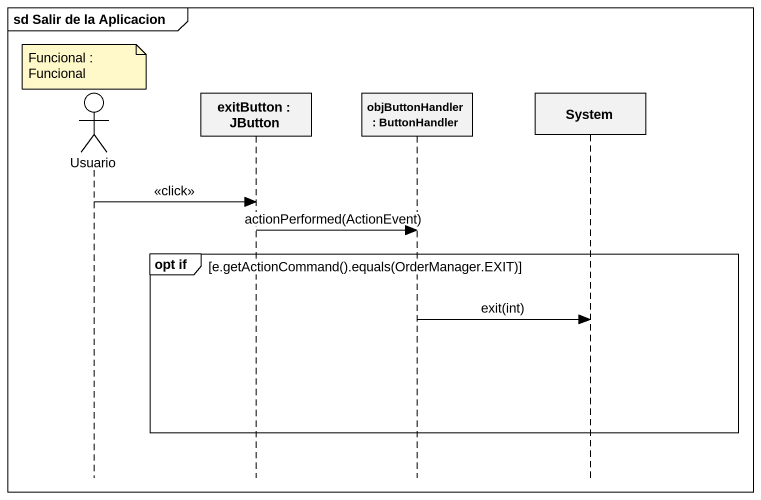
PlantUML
@startuml
mainframe sd Salir de la Aplicacion
hide footbox
actor Usuario
participant "exitButton : JButton" as exitButton
participant "objButtonHandler : ButtonHandler" as objButtonHandler
participant System

note over Usuario : Funcional : Funcional
Usuario -> exitButton : <<click>>
exitButton -> objButtonHandler : actionPerformed(ActionEvent)
group opt if [e.getActionCommand().equals(OrderManager.EXIT)]
  objButtonHandler -> System : exit(int)
end
@enduml
